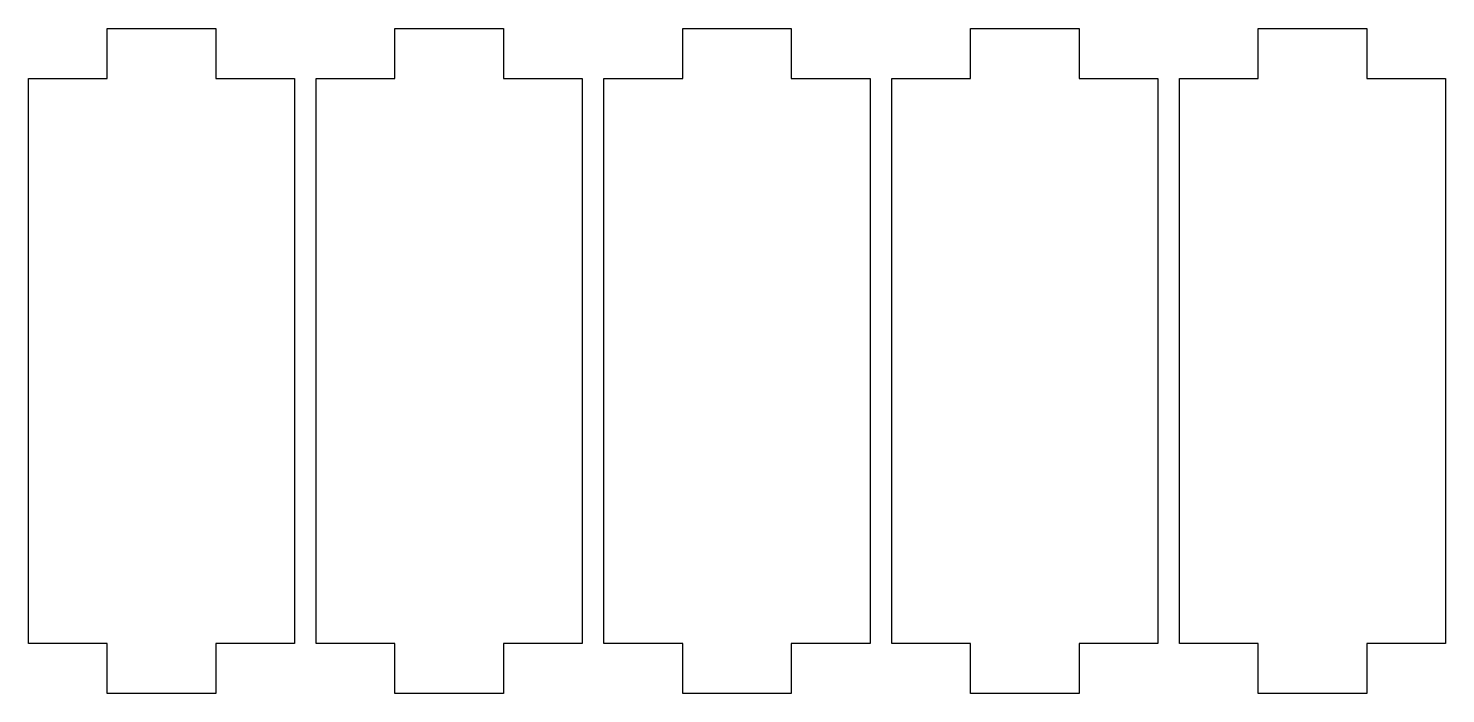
# Model space of a CAD drawing. Header units: millimetres. Extents: x -28 to 873, y 271 to 512.
# Drawn here: x 613.7 to 698.5, y 275.6 to 315.4 of the extents above; entities that cross this region are included whole.
import ezdxf

# ---------------------------------------------------------------- set-up
doc = ezdxf.new("R2010")
doc.units = ezdxf.units.MM
doc.header["$MEASUREMENT"] = 0
doc.layers.get('0').update_dxf_attribs({"linetype": 'CONTINUOUS', "true_color": 0xffffff})

msp = doc.modelspace()

# ---------------------------------------------------------------- linework, layer by layer
at = {"color": 7, "linetype": 'Continuous', "true_color": 0xffffff}
for points in [[(618.42, 312.354), (618.42, 312.362), (618.42, 312.384), (618.42, 312.419), (618.42, 312.466), (618.42, 312.525), (618.42, 312.595), (618.42, 312.761), (618.42, 312.957), (618.42, 313.177), (618.42, 313.412), (618.42, 314.054), (618.42, 314.296), (618.42, 314.532), (618.42, 314.751), (618.42, 314.948), (618.42, 315.114), (618.42, 315.184), (618.42, 315.242), (618.42, 315.289), (618.42, 315.325), (618.42, 315.346), (618.42, 315.354), (618.438, 315.354), (618.493, 315.354), (618.581, 315.354), (618.699, 315.354), (618.845, 315.354), (619.019, 315.354), (619.216, 315.354), (619.435, 315.354), (619.673, 315.354), (619.928, 315.354), (620.196, 315.354), (620.477, 315.354), (621.064, 315.354), (621.67, 315.354), (622.276, 315.354), (622.862, 315.354), (623.144, 315.354), (623.412, 315.354), (623.667, 315.354), (623.904, 315.354), (624.123, 315.354), (624.32, 315.354), (624.494, 315.354), (624.64, 315.354), (624.759, 315.354), (624.847, 315.354), (624.902, 315.354), (624.92, 315.354), (624.92, 315.346), (624.92, 315.325), (624.92, 315.289), (624.92, 315.242), (624.92, 315.184), (624.92, 315.114), (624.92, 314.948), (624.92, 314.751), (624.92, 314.532), (624.92, 314.296), (624.92, 314.054), (624.92, 313.412), (624.92, 313.177), (624.92, 312.957), (624.92, 312.761), (624.92, 312.595), (624.92, 312.525), (624.92, 312.466), (624.92, 312.419), (624.92, 312.384), (624.92, 312.362), (624.92, 312.354), (624.933, 312.354), (624.973, 312.354), (625.037, 312.354), (625.123, 312.354), (625.228, 312.354), (625.355, 312.354), (625.498, 312.354), (625.656, 312.354), (625.828, 312.354), (626.013, 312.354), (626.207, 312.354), (626.411, 312.354), (626.837, 312.354), (627.276, 312.354), (627.715, 312.354), (628.14, 312.354), (628.345, 312.354), (628.539, 312.354), (628.724, 312.354), (628.896, 312.354), (629.054, 312.354), (629.197, 312.354), (629.323, 312.354), (629.429, 312.354), (629.515, 312.354), (629.579, 312.354), (629.619, 312.354), (629.632, 312.354), (629.632, 312.33), (629.632, 312.257), (629.632, 312.138), (629.632, 311.974), (629.632, 311.768), (629.632, 311.519), (629.632, 311.23), (629.632, 310.902), (629.632, 310.538), (629.632, 310.136), (629.632, 309.702), (629.632, 309.234), (629.632, 308.737), (629.632, 308.211), (629.632, 307.655), (629.632, 307.073), (629.632, 305.838), (629.632, 304.515), (629.632, 303.118), (629.632, 301.66), (629.632, 300.152), (629.632, 298.607), (629.632, 295.454), (629.632, 292.302), (629.632, 290.756), (629.632, 289.248), (629.632, 287.791), (629.632, 286.393), (629.632, 285.071), (629.632, 283.836), (629.632, 283.254), (629.632, 282.698), (629.632, 282.172), (629.632, 281.674), (629.632, 281.206), (629.632, 280.772), (629.632, 280.371), (629.632, 280.007), (629.632, 279.679), (629.632, 279.39), (629.632, 279.141), (629.632, 278.935), (629.632, 278.77), (629.632, 278.652), (629.632, 278.579), (629.632, 278.554), (629.619, 278.554), (629.579, 278.554), (629.515, 278.554), (629.429, 278.554), (629.323, 278.554), (629.197, 278.554), (629.054, 278.554), (628.896, 278.554), (628.724, 278.554), (628.539, 278.554), (628.345, 278.554), (628.14, 278.554), (627.715, 278.554), (627.276, 278.554), (626.837, 278.554), (626.411, 278.554), (626.207, 278.554), (626.013, 278.554), (625.828, 278.554), (625.656, 278.554), (625.498, 278.554), (625.355, 278.554), (625.228, 278.554), (625.123, 278.554), (625.037, 278.554), (624.973, 278.554), (624.933, 278.554), (624.92, 278.554), (624.92, 278.546), (624.92, 278.525), (624.92, 278.489), (624.92, 278.442), (624.92, 278.384), (624.92, 278.314), (624.92, 278.148), (624.92, 277.951), (624.92, 277.732), (624.92, 277.496), (624.92, 277.254), (624.92, 276.612), (624.92, 276.377), (624.92, 276.157), (624.92, 275.961), (624.92, 275.795), (624.92, 275.725), (624.92, 275.666), (624.92, 275.619), (624.92, 275.584), (624.92, 275.562), (624.92, 275.554), (624.902, 275.554), (624.847, 275.554), (624.759, 275.554), (624.64, 275.554), (624.494, 275.554), (624.32, 275.554), (624.123, 275.554), (623.904, 275.554), (623.667, 275.554), (623.412, 275.554), (623.144, 275.554), (622.862, 275.554), (622.276, 275.554), (621.67, 275.554), (621.064, 275.554), (620.477, 275.554), (620.196, 275.554), (619.928, 275.554), (619.673, 275.554), (619.435, 275.554), (619.216, 275.554), (619.019, 275.554), (618.845, 275.554), (618.699, 275.554), (618.581, 275.554), (618.493, 275.554), (618.438, 275.554), (618.42, 275.554), (618.42, 275.562), (618.42, 275.584), (618.42, 275.619), (618.42, 275.666), (618.42, 275.725), (618.42, 275.795), (618.42, 275.961), (618.42, 276.157), (618.42, 276.377), (618.42, 276.612), (618.42, 277.254), (618.42, 277.496), (618.42, 277.732), (618.42, 277.951), (618.42, 278.148), (618.42, 278.314), (618.42, 278.384), (618.42, 278.442), (618.42, 278.489), (618.42, 278.525), (618.42, 278.546), (618.42, 278.554), (618.407, 278.554), (618.366, 278.554), (618.303, 278.554), (618.217, 278.554), (618.111, 278.554), (617.984, 278.554), (617.841, 278.554), (617.684, 278.554), (617.511, 278.554), (617.326, 278.554), (617.133, 278.554), (616.928, 278.554), (616.502, 278.554), (616.064, 278.554), (615.625, 278.554), (615.199, 278.554), (614.994, 278.554), (614.801, 278.554), (614.616, 278.554), (614.443, 278.554), (614.286, 278.554), (614.143, 278.554), (614.016, 278.554), (613.91, 278.554), (613.824, 278.554), (613.761, 278.554), (613.72, 278.554), (613.707, 278.554), (613.707, 278.579), (613.707, 278.652), (613.707, 278.77), (613.707, 278.935), (613.707, 279.141), (613.707, 279.39), (613.707, 279.679), (613.707, 280.007), (613.707, 280.371), (613.707, 280.772), (613.707, 281.206), (613.707, 281.674), (613.707, 282.172), (613.707, 282.698), (613.707, 283.254), (613.707, 283.836), (613.707, 285.071), (613.707, 286.393), (613.707, 287.791), (613.707, 289.248), (613.707, 290.756), (613.707, 292.302), (613.707, 295.454), (613.707, 298.607), (613.707, 300.152), (613.707, 301.66), (613.707, 303.118), (613.707, 304.515), (613.707, 305.838), (613.707, 307.073), (613.707, 307.655), (613.707, 308.211), (613.707, 308.737), (613.707, 309.234), (613.707, 309.702), (613.707, 310.136), (613.707, 310.538), (613.707, 310.902), (613.707, 311.23), (613.707, 311.519), (613.707, 311.768), (613.707, 311.974), (613.707, 312.138), (613.707, 312.257), (613.707, 312.33), (613.707, 312.354), (613.72, 312.354), (613.761, 312.354), (613.824, 312.354), (613.91, 312.354), (614.016, 312.354), (614.143, 312.354), (614.286, 312.354), (614.443, 312.354), (614.616, 312.354), (614.801, 312.354), (614.994, 312.354), (615.199, 312.354), (615.625, 312.354), (616.064, 312.354), (616.502, 312.354), (616.928, 312.354), (617.133, 312.354), (617.326, 312.354), (617.511, 312.354), (617.684, 312.354), (617.841, 312.354), (617.984, 312.354), (618.111, 312.354), (618.217, 312.354), (618.303, 312.354), (618.366, 312.354), (618.407, 312.354), (618.42, 312.354), (618.42, 312.354), (618.42, 312.354)], [(635.645, 312.354), (635.645, 312.362), (635.645, 312.384), (635.645, 312.419), (635.645, 312.466), (635.645, 312.525), (635.645, 312.595), (635.645, 312.761), (635.645, 312.957), (635.645, 313.177), (635.645, 313.412), (635.645, 314.054), (635.645, 314.296), (635.645, 314.532), (635.645, 314.751), (635.645, 314.948), (635.645, 315.114), (635.645, 315.184), (635.645, 315.242), (635.645, 315.289), (635.645, 315.325), (635.645, 315.346), (635.645, 315.354), (635.663, 315.354), (635.718, 315.354), (635.806, 315.354), (635.924, 315.354), (636.07, 315.354), (636.244, 315.354), (636.441, 315.354), (636.66, 315.354), (636.898, 315.354), (637.153, 315.354), (637.421, 315.354), (637.702, 315.354), (638.289, 315.354), (638.895, 315.354), (639.501, 315.354), (640.087, 315.354), (640.369, 315.354), (640.637, 315.354), (640.892, 315.354), (641.129, 315.354), (641.348, 315.354), (641.545, 315.354), (641.719, 315.354), (641.865, 315.354), (641.984, 315.354), (642.072, 315.354), (642.127, 315.354), (642.145, 315.354), (642.145, 315.346), (642.145, 315.325), (642.145, 315.289), (642.145, 315.242), (642.145, 315.184), (642.145, 315.114), (642.145, 314.948), (642.145, 314.751), (642.145, 314.532), (642.145, 314.296), (642.145, 314.054), (642.145, 313.412), (642.145, 313.177), (642.145, 312.957), (642.145, 312.761), (642.145, 312.595), (642.145, 312.525), (642.145, 312.466), (642.145, 312.419), (642.145, 312.384), (642.145, 312.362), (642.145, 312.354), (642.158, 312.354), (642.198, 312.354), (642.262, 312.354), (642.348, 312.354), (642.453, 312.354), (642.58, 312.354), (642.723, 312.354), (642.881, 312.354), (643.053, 312.354), (643.238, 312.354), (643.432, 312.354), (643.636, 312.354), (644.062, 312.354), (644.501, 312.354), (644.94, 312.354), (645.365, 312.354), (645.57, 312.354), (645.764, 312.354), (645.949, 312.354), (646.121, 312.354), (646.279, 312.354), (646.422, 312.354), (646.548, 312.354), (646.654, 312.354), (646.74, 312.354), (646.804, 312.354), (646.844, 312.354), (646.857, 312.354), (646.857, 312.33), (646.857, 312.257), (646.857, 312.138), (646.857, 311.974), (646.857, 311.768), (646.857, 311.519), (646.857, 311.23), (646.857, 310.902), (646.857, 310.538), (646.857, 310.136), (646.857, 309.702), (646.857, 309.234), (646.857, 308.737), (646.857, 308.211), (646.857, 307.655), (646.857, 307.073), (646.857, 305.838), (646.857, 304.515), (646.857, 303.118), (646.857, 301.66), (646.857, 300.152), (646.857, 298.607), (646.857, 295.454), (646.857, 292.302), (646.857, 290.756), (646.857, 289.248), (646.857, 287.791), (646.857, 286.393), (646.857, 285.071), (646.857, 283.836), (646.857, 283.254), (646.857, 282.698), (646.857, 282.172), (646.857, 281.674), (646.857, 281.206), (646.857, 280.772), (646.857, 280.371), (646.857, 280.007), (646.857, 279.679), (646.857, 279.39), (646.857, 279.141), (646.857, 278.935), (646.857, 278.77), (646.857, 278.652), (646.857, 278.579), (646.857, 278.554), (646.844, 278.554), (646.804, 278.554), (646.74, 278.554), (646.654, 278.554), (646.548, 278.554), (646.422, 278.554), (646.279, 278.554), (646.121, 278.554), (645.949, 278.554), (645.764, 278.554), (645.57, 278.554), (645.365, 278.554), (644.94, 278.554), (644.501, 278.554), (644.062, 278.554), (643.636, 278.554), (643.432, 278.554), (643.238, 278.554), (643.053, 278.554), (642.881, 278.554), (642.723, 278.554), (642.58, 278.554), (642.453, 278.554), (642.348, 278.554), (642.262, 278.554), (642.198, 278.554), (642.158, 278.554), (642.145, 278.554), (642.145, 278.546), (642.145, 278.525), (642.145, 278.489), (642.145, 278.442), (642.145, 278.384), (642.145, 278.314), (642.145, 278.148), (642.145, 277.951), (642.145, 277.732), (642.145, 277.496), (642.145, 277.254), (642.145, 276.612), (642.145, 276.377), (642.145, 276.157), (642.145, 275.961), (642.145, 275.795), (642.145, 275.725), (642.145, 275.666), (642.145, 275.619), (642.145, 275.584), (642.145, 275.562), (642.145, 275.554), (642.127, 275.554), (642.072, 275.554), (641.984, 275.554), (641.865, 275.554), (641.719, 275.554), (641.545, 275.554), (641.348, 275.554), (641.129, 275.554), (640.892, 275.554), (640.637, 275.554), (640.369, 275.554), (640.087, 275.554), (639.501, 275.554), (638.895, 275.554), (638.289, 275.554), (637.702, 275.554), (637.421, 275.554), (637.153, 275.554), (636.898, 275.554), (636.66, 275.554), (636.441, 275.554), (636.244, 275.554), (636.07, 275.554), (635.924, 275.554), (635.806, 275.554), (635.718, 275.554), (635.663, 275.554), (635.645, 275.554), (635.645, 275.562), (635.645, 275.584), (635.645, 275.619), (635.645, 275.666), (635.645, 275.725), (635.645, 275.795), (635.645, 275.961), (635.645, 276.157), (635.645, 276.377), (635.645, 276.612), (635.645, 277.254), (635.645, 277.496), (635.645, 277.732), (635.645, 277.951), (635.645, 278.148), (635.645, 278.314), (635.645, 278.384), (635.645, 278.442), (635.645, 278.489), (635.645, 278.525), (635.645, 278.546), (635.645, 278.554), (635.632, 278.554), (635.591, 278.554), (635.528, 278.554), (635.442, 278.554), (635.336, 278.554), (635.209, 278.554), (635.066, 278.554), (634.909, 278.554), (634.736, 278.554), (634.551, 278.554), (634.358, 278.554), (634.153, 278.554), (633.727, 278.554), (633.289, 278.554), (632.85, 278.554), (632.424, 278.554), (632.219, 278.554), (632.026, 278.554), (631.841, 278.554), (631.668, 278.554), (631.511, 278.554), (631.368, 278.554), (631.241, 278.554), (631.135, 278.554), (631.049, 278.554), (630.986, 278.554), (630.945, 278.554), (630.932, 278.554), (630.932, 278.579), (630.932, 278.652), (630.932, 278.77), (630.932, 278.935), (630.932, 279.141), (630.932, 279.39), (630.932, 279.679), (630.932, 280.007), (630.932, 280.371), (630.932, 280.772), (630.932, 281.206), (630.932, 281.674), (630.932, 282.172), (630.932, 282.698), (630.932, 283.254), (630.932, 283.836), (630.932, 285.071), (630.932, 286.393), (630.932, 287.791), (630.932, 289.248), (630.932, 290.756), (630.932, 292.302), (630.932, 295.454), (630.932, 298.607), (630.932, 300.152), (630.932, 301.66), (630.932, 303.118), (630.932, 304.515), (630.932, 305.838), (630.932, 307.073), (630.932, 307.655), (630.932, 308.211), (630.932, 308.737), (630.932, 309.234), (630.932, 309.702), (630.932, 310.136), (630.932, 310.538), (630.932, 310.902), (630.932, 311.23), (630.932, 311.519), (630.932, 311.768), (630.932, 311.974), (630.932, 312.138), (630.932, 312.257), (630.932, 312.33), (630.932, 312.354), (630.945, 312.354), (630.986, 312.354), (631.049, 312.354), (631.135, 312.354), (631.241, 312.354), (631.368, 312.354), (631.511, 312.354), (631.668, 312.354), (631.841, 312.354), (632.026, 312.354), (632.219, 312.354), (632.424, 312.354), (632.85, 312.354), (633.289, 312.354), (633.727, 312.354), (634.153, 312.354), (634.358, 312.354), (634.551, 312.354), (634.736, 312.354), (634.909, 312.354), (635.066, 312.354), (635.209, 312.354), (635.336, 312.354), (635.442, 312.354), (635.528, 312.354), (635.591, 312.354), (635.632, 312.354), (635.645, 312.354), (635.645, 312.354), (635.645, 312.354)], [(652.87, 312.354), (652.87, 312.362), (652.87, 312.384), (652.87, 312.419), (652.87, 312.466), (652.87, 312.525), (652.87, 312.595), (652.87, 312.761), (652.87, 312.957), (652.87, 313.177), (652.87, 313.412), (652.87, 314.054), (652.87, 314.296), (652.87, 314.532), (652.87, 314.751), (652.87, 314.948), (652.87, 315.114), (652.87, 315.184), (652.87, 315.242), (652.87, 315.289), (652.87, 315.325), (652.87, 315.346), (652.87, 315.354), (652.888, 315.354), (652.943, 315.354), (653.031, 315.354), (653.149, 315.354), (653.295, 315.354), (653.469, 315.354), (653.666, 315.354), (653.885, 315.354), (654.123, 315.354), (654.378, 315.354), (654.646, 315.354), (654.927, 315.354), (655.514, 315.354), (656.12, 315.354), (656.726, 315.354), (657.312, 315.354), (657.594, 315.354), (657.862, 315.354), (658.117, 315.354), (658.354, 315.354), (658.573, 315.354), (658.77, 315.354), (658.944, 315.354), (659.09, 315.354), (659.209, 315.354), (659.297, 315.354), (659.352, 315.354), (659.37, 315.354), (659.37, 315.346), (659.37, 315.325), (659.37, 315.289), (659.37, 315.242), (659.37, 315.184), (659.37, 315.114), (659.37, 314.948), (659.37, 314.751), (659.37, 314.532), (659.37, 314.296), (659.37, 314.054), (659.37, 313.412), (659.37, 313.177), (659.37, 312.957), (659.37, 312.761), (659.37, 312.595), (659.37, 312.525), (659.37, 312.466), (659.37, 312.419), (659.37, 312.384), (659.37, 312.362), (659.37, 312.354), (659.383, 312.354), (659.423, 312.354), (659.487, 312.354), (659.573, 312.354), (659.678, 312.354), (659.805, 312.354), (659.948, 312.354), (660.106, 312.354), (660.278, 312.354), (660.463, 312.354), (660.657, 312.354), (660.861, 312.354), (661.287, 312.354), (661.726, 312.354), (662.165, 312.354), (662.59, 312.354), (662.795, 312.354), (662.989, 312.354), (663.174, 312.354), (663.346, 312.354), (663.504, 312.354), (663.647, 312.354), (663.773, 312.354), (663.879, 312.354), (663.965, 312.354), (664.029, 312.354), (664.069, 312.354), (664.082, 312.354), (664.082, 312.33), (664.082, 312.257), (664.082, 312.138), (664.082, 311.974), (664.082, 311.768), (664.082, 311.519), (664.082, 311.23), (664.082, 310.902), (664.082, 310.538), (664.082, 310.136), (664.082, 309.702), (664.082, 309.234), (664.082, 308.737), (664.082, 308.211), (664.082, 307.655), (664.082, 307.073), (664.082, 305.838), (664.082, 304.515), (664.082, 303.118), (664.082, 301.66), (664.082, 300.152), (664.082, 298.607), (664.082, 295.454), (664.082, 292.302), (664.082, 290.756), (664.082, 289.248), (664.082, 287.791), (664.082, 286.393), (664.082, 285.071), (664.082, 283.836), (664.082, 283.254), (664.082, 282.698), (664.082, 282.172), (664.082, 281.674), (664.082, 281.206), (664.082, 280.772), (664.082, 280.371), (664.082, 280.007), (664.082, 279.679), (664.082, 279.39), (664.082, 279.141), (664.082, 278.935), (664.082, 278.77), (664.082, 278.652), (664.082, 278.579), (664.082, 278.554), (664.069, 278.554), (664.029, 278.554), (663.965, 278.554), (663.879, 278.554), (663.773, 278.554), (663.647, 278.554), (663.504, 278.554), (663.346, 278.554), (663.174, 278.554), (662.989, 278.554), (662.795, 278.554), (662.59, 278.554), (662.165, 278.554), (661.726, 278.554), (661.287, 278.554), (660.861, 278.554), (660.657, 278.554), (660.463, 278.554), (660.278, 278.554), (660.106, 278.554), (659.948, 278.554), (659.805, 278.554), (659.678, 278.554), (659.573, 278.554), (659.487, 278.554), (659.423, 278.554), (659.383, 278.554), (659.37, 278.554), (659.37, 278.546), (659.37, 278.525), (659.37, 278.489), (659.37, 278.442), (659.37, 278.384), (659.37, 278.314), (659.37, 278.148), (659.37, 277.951), (659.37, 277.732), (659.37, 277.496), (659.37, 277.254), (659.37, 276.612), (659.37, 276.377), (659.37, 276.157), (659.37, 275.961), (659.37, 275.795), (659.37, 275.725), (659.37, 275.666), (659.37, 275.619), (659.37, 275.584), (659.37, 275.562), (659.37, 275.554), (659.352, 275.554), (659.297, 275.554), (659.209, 275.554), (659.09, 275.554), (658.944, 275.554), (658.77, 275.554), (658.573, 275.554), (658.354, 275.554), (658.117, 275.554), (657.862, 275.554), (657.594, 275.554), (657.312, 275.554), (656.726, 275.554), (656.12, 275.554), (655.514, 275.554), (654.927, 275.554), (654.646, 275.554), (654.378, 275.554), (654.123, 275.554), (653.885, 275.554), (653.666, 275.554), (653.469, 275.554), (653.295, 275.554), (653.149, 275.554), (653.031, 275.554), (652.943, 275.554), (652.888, 275.554), (652.87, 275.554), (652.87, 275.562), (652.87, 275.584), (652.87, 275.619), (652.87, 275.666), (652.87, 275.725), (652.87, 275.795), (652.87, 275.961), (652.87, 276.157), (652.87, 276.377), (652.87, 276.612), (652.87, 277.254), (652.87, 277.496), (652.87, 277.732), (652.87, 277.951), (652.87, 278.148), (652.87, 278.314), (652.87, 278.384), (652.87, 278.442), (652.87, 278.489), (652.87, 278.525), (652.87, 278.546), (652.87, 278.554), (652.857, 278.554), (652.816, 278.554), (652.753, 278.554), (652.667, 278.554), (652.561, 278.554), (652.434, 278.554), (652.291, 278.554), (652.134, 278.554), (651.961, 278.554), (651.776, 278.554), (651.583, 278.554), (651.378, 278.554), (650.952, 278.554), (650.514, 278.554), (650.075, 278.554), (649.649, 278.554), (649.444, 278.554), (649.251, 278.554), (649.066, 278.554), (648.893, 278.554), (648.736, 278.554), (648.593, 278.554), (648.466, 278.554), (648.36, 278.554), (648.274, 278.554), (648.211, 278.554), (648.17, 278.554), (648.157, 278.554), (648.157, 278.579), (648.157, 278.652), (648.157, 278.77), (648.157, 278.935), (648.157, 279.141), (648.157, 279.39), (648.157, 279.679), (648.157, 280.007), (648.157, 280.371), (648.157, 280.772), (648.157, 281.206), (648.157, 281.674), (648.157, 282.172), (648.157, 282.698), (648.157, 283.254), (648.157, 283.836), (648.157, 285.071), (648.157, 286.393), (648.157, 287.791), (648.157, 289.248), (648.157, 290.756), (648.157, 292.302), (648.157, 295.454), (648.157, 298.607), (648.157, 300.152), (648.157, 301.66), (648.157, 303.118), (648.157, 304.515), (648.157, 305.838), (648.157, 307.073), (648.157, 307.655), (648.157, 308.211), (648.157, 308.737), (648.157, 309.234), (648.157, 309.702), (648.157, 310.136), (648.157, 310.538), (648.157, 310.902), (648.157, 311.23), (648.157, 311.519), (648.157, 311.768), (648.157, 311.974), (648.157, 312.138), (648.157, 312.257), (648.157, 312.33), (648.157, 312.354), (648.17, 312.354), (648.211, 312.354), (648.274, 312.354), (648.36, 312.354), (648.466, 312.354), (648.593, 312.354), (648.736, 312.354), (648.893, 312.354), (649.066, 312.354), (649.251, 312.354), (649.444, 312.354), (649.649, 312.354), (650.075, 312.354), (650.514, 312.354), (650.952, 312.354), (651.378, 312.354), (651.583, 312.354), (651.776, 312.354), (651.961, 312.354), (652.134, 312.354), (652.291, 312.354), (652.434, 312.354), (652.561, 312.354), (652.667, 312.354), (652.753, 312.354), (652.816, 312.354), (652.857, 312.354), (652.87, 312.354), (652.87, 312.354), (652.87, 312.354)], [(670.095, 312.354), (670.095, 312.362), (670.095, 312.384), (670.095, 312.419), (670.095, 312.466), (670.095, 312.525), (670.095, 312.595), (670.095, 312.761), (670.095, 312.957), (670.095, 313.177), (670.095, 313.412), (670.095, 314.054), (670.095, 314.296), (670.095, 314.532), (670.095, 314.751), (670.095, 314.948), (670.095, 315.114), (670.095, 315.184), (670.095, 315.242), (670.095, 315.289), (670.095, 315.325), (670.095, 315.346), (670.095, 315.354), (670.113, 315.354), (670.168, 315.354), (670.256, 315.354), (670.374, 315.354), (670.52, 315.354), (670.694, 315.354), (670.891, 315.354), (671.11, 315.354), (671.348, 315.354), (671.603, 315.354), (671.871, 315.354), (672.152, 315.354), (672.739, 315.354), (673.345, 315.354), (673.951, 315.354), (674.537, 315.354), (674.819, 315.354), (675.087, 315.354), (675.342, 315.354), (675.579, 315.354), (675.798, 315.354), (675.995, 315.354), (676.169, 315.354), (676.315, 315.354), (676.434, 315.354), (676.522, 315.354), (676.577, 315.354), (676.595, 315.354), (676.595, 315.346), (676.595, 315.325), (676.595, 315.289), (676.595, 315.242), (676.595, 315.184), (676.595, 315.114), (676.595, 314.948), (676.595, 314.751), (676.595, 314.532), (676.595, 314.296), (676.595, 314.054), (676.595, 313.412), (676.595, 313.177), (676.595, 312.957), (676.595, 312.761), (676.595, 312.595), (676.595, 312.525), (676.595, 312.466), (676.595, 312.419), (676.595, 312.384), (676.595, 312.362), (676.595, 312.354), (676.608, 312.354), (676.648, 312.354), (676.712, 312.354), (676.798, 312.354), (676.903, 312.354), (677.03, 312.354), (677.173, 312.354), (677.331, 312.354), (677.503, 312.354), (677.688, 312.354), (677.882, 312.354), (678.086, 312.354), (678.512, 312.354), (678.951, 312.354), (679.39, 312.354), (679.815, 312.354), (680.02, 312.354), (680.214, 312.354), (680.399, 312.354), (680.571, 312.354), (680.729, 312.354), (680.872, 312.354), (680.998, 312.354), (681.104, 312.354), (681.19, 312.354), (681.254, 312.354), (681.294, 312.354), (681.307, 312.354), (681.307, 312.33), (681.307, 312.257), (681.307, 312.138), (681.307, 311.974), (681.307, 311.768), (681.307, 311.519), (681.307, 311.23), (681.307, 310.902), (681.307, 310.538), (681.307, 310.136), (681.307, 309.702), (681.307, 309.234), (681.307, 308.737), (681.307, 308.211), (681.307, 307.655), (681.307, 307.073), (681.307, 305.838), (681.307, 304.515), (681.307, 303.118), (681.307, 301.66), (681.307, 300.152), (681.307, 298.607), (681.307, 295.454), (681.307, 292.302), (681.307, 290.756), (681.307, 289.248), (681.307, 287.791), (681.307, 286.393), (681.307, 285.071), (681.307, 283.836), (681.307, 283.254), (681.307, 282.698), (681.307, 282.172), (681.307, 281.674), (681.307, 281.206), (681.307, 280.772), (681.307, 280.371), (681.307, 280.007), (681.307, 279.679), (681.307, 279.39), (681.307, 279.141), (681.307, 278.935), (681.307, 278.77), (681.307, 278.652), (681.307, 278.579), (681.307, 278.554), (681.294, 278.554), (681.254, 278.554), (681.19, 278.554), (681.104, 278.554), (680.998, 278.554), (680.872, 278.554), (680.729, 278.554), (680.571, 278.554), (680.399, 278.554), (680.214, 278.554), (680.02, 278.554), (679.815, 278.554), (679.39, 278.554), (678.951, 278.554), (678.512, 278.554), (678.086, 278.554), (677.882, 278.554), (677.688, 278.554), (677.503, 278.554), (677.331, 278.554), (677.173, 278.554), (677.03, 278.554), (676.903, 278.554), (676.798, 278.554), (676.712, 278.554), (676.648, 278.554), (676.608, 278.554), (676.595, 278.554), (676.595, 278.546), (676.595, 278.525), (676.595, 278.489), (676.595, 278.442), (676.595, 278.384), (676.595, 278.314), (676.595, 278.148), (676.595, 277.951), (676.595, 277.732), (676.595, 277.496), (676.595, 277.254), (676.595, 276.612), (676.595, 276.377), (676.595, 276.157), (676.595, 275.961), (676.595, 275.795), (676.595, 275.725), (676.595, 275.666), (676.595, 275.619), (676.595, 275.584), (676.595, 275.562), (676.595, 275.554), (676.577, 275.554), (676.522, 275.554), (676.434, 275.554), (676.315, 275.554), (676.169, 275.554), (675.995, 275.554), (675.798, 275.554), (675.579, 275.554), (675.342, 275.554), (675.087, 275.554), (674.819, 275.554), (674.537, 275.554), (673.951, 275.554), (673.345, 275.554), (672.739, 275.554), (672.152, 275.554), (671.871, 275.554), (671.603, 275.554), (671.348, 275.554), (671.11, 275.554), (670.891, 275.554), (670.694, 275.554), (670.52, 275.554), (670.374, 275.554), (670.256, 275.554), (670.168, 275.554), (670.113, 275.554), (670.095, 275.554), (670.095, 275.562), (670.095, 275.584), (670.095, 275.619), (670.095, 275.666), (670.095, 275.725), (670.095, 275.795), (670.095, 275.961), (670.095, 276.157), (670.095, 276.377), (670.095, 276.612), (670.095, 277.254), (670.095, 277.496), (670.095, 277.732), (670.095, 277.951), (670.095, 278.148), (670.095, 278.314), (670.095, 278.384), (670.095, 278.442), (670.095, 278.489), (670.095, 278.525), (670.095, 278.546), (670.095, 278.554), (670.082, 278.554), (670.041, 278.554), (669.978, 278.554), (669.892, 278.554), (669.786, 278.554), (669.659, 278.554), (669.516, 278.554), (669.359, 278.554), (669.186, 278.554), (669.001, 278.554), (668.808, 278.554), (668.603, 278.554), (668.177, 278.554), (667.739, 278.554), (667.3, 278.554), (666.874, 278.554), (666.669, 278.554), (666.476, 278.554), (666.291, 278.554), (666.118, 278.554), (665.961, 278.554), (665.818, 278.554), (665.691, 278.554), (665.585, 278.554), (665.499, 278.554), (665.436, 278.554), (665.395, 278.554), (665.382, 278.554), (665.382, 278.579), (665.382, 278.652), (665.382, 278.77), (665.382, 278.935), (665.382, 279.141), (665.382, 279.39), (665.382, 279.679), (665.382, 280.007), (665.382, 280.371), (665.382, 280.772), (665.382, 281.206), (665.382, 281.674), (665.382, 282.172), (665.382, 282.698), (665.382, 283.254), (665.382, 283.836), (665.382, 285.071), (665.382, 286.393), (665.382, 287.791), (665.382, 289.248), (665.382, 290.756), (665.382, 292.302), (665.382, 295.454), (665.382, 298.607), (665.382, 300.152), (665.382, 301.66), (665.382, 303.118), (665.382, 304.515), (665.382, 305.838), (665.382, 307.073), (665.382, 307.655), (665.382, 308.211), (665.382, 308.737), (665.382, 309.234), (665.382, 309.702), (665.382, 310.136), (665.382, 310.538), (665.382, 310.902), (665.382, 311.23), (665.382, 311.519), (665.382, 311.768), (665.382, 311.974), (665.382, 312.138), (665.382, 312.257), (665.382, 312.33), (665.382, 312.354), (665.395, 312.354), (665.436, 312.354), (665.499, 312.354), (665.585, 312.354), (665.691, 312.354), (665.818, 312.354), (665.961, 312.354), (666.118, 312.354), (666.291, 312.354), (666.476, 312.354), (666.669, 312.354), (666.874, 312.354), (667.3, 312.354), (667.739, 312.354), (668.177, 312.354), (668.603, 312.354), (668.808, 312.354), (669.001, 312.354), (669.186, 312.354), (669.359, 312.354), (669.516, 312.354), (669.659, 312.354), (669.786, 312.354), (669.892, 312.354), (669.978, 312.354), (670.041, 312.354), (670.082, 312.354), (670.095, 312.354), (670.095, 312.354), (670.095, 312.354)], [(687.32, 312.354), (687.32, 312.362), (687.32, 312.384), (687.32, 312.419), (687.32, 312.466), (687.32, 312.525), (687.32, 312.595), (687.32, 312.761), (687.32, 312.957), (687.32, 313.177), (687.32, 313.412), (687.32, 314.054), (687.32, 314.296), (687.32, 314.532), (687.32, 314.751), (687.32, 314.948), (687.32, 315.114), (687.32, 315.184), (687.32, 315.242), (687.32, 315.289), (687.32, 315.325), (687.32, 315.346), (687.32, 315.354), (687.338, 315.354), (687.393, 315.354), (687.481, 315.354), (687.599, 315.354), (687.745, 315.354), (687.919, 315.354), (688.116, 315.354), (688.335, 315.354), (688.573, 315.354), (688.828, 315.354), (689.096, 315.354), (689.377, 315.354), (689.964, 315.354), (690.57, 315.354), (691.176, 315.354), (691.762, 315.354), (692.044, 315.354), (692.312, 315.354), (692.567, 315.354), (692.804, 315.354), (693.023, 315.354), (693.22, 315.354), (693.394, 315.354), (693.54, 315.354), (693.659, 315.354), (693.747, 315.354), (693.802, 315.354), (693.82, 315.354), (693.82, 315.346), (693.82, 315.325), (693.82, 315.289), (693.82, 315.242), (693.82, 315.184), (693.82, 315.114), (693.82, 314.948), (693.82, 314.751), (693.82, 314.532), (693.82, 314.296), (693.82, 314.054), (693.82, 313.412), (693.82, 313.177), (693.82, 312.957), (693.82, 312.761), (693.82, 312.595), (693.82, 312.525), (693.82, 312.466), (693.82, 312.419), (693.82, 312.384), (693.82, 312.362), (693.82, 312.354), (693.833, 312.354), (693.873, 312.354), (693.937, 312.354), (694.023, 312.354), (694.128, 312.354), (694.255, 312.354), (694.398, 312.354), (694.556, 312.354), (694.728, 312.354), (694.913, 312.354), (695.107, 312.354), (695.311, 312.354), (695.737, 312.354), (696.176, 312.354), (696.615, 312.354), (697.04, 312.354), (697.245, 312.354), (697.439, 312.354), (697.624, 312.354), (697.796, 312.354), (697.954, 312.354), (698.097, 312.354), (698.223, 312.354), (698.329, 312.354), (698.415, 312.354), (698.479, 312.354), (698.519, 312.354), (698.532, 312.354), (698.532, 312.33), (698.532, 312.257), (698.532, 312.138), (698.532, 311.974), (698.532, 311.768), (698.532, 311.519), (698.532, 311.23), (698.532, 310.902), (698.532, 310.538), (698.532, 310.136), (698.532, 309.702), (698.532, 309.234), (698.532, 308.737), (698.532, 308.211), (698.532, 307.655), (698.532, 307.073), (698.532, 305.838), (698.532, 304.515), (698.532, 303.118), (698.532, 301.66), (698.532, 300.152), (698.532, 298.607), (698.532, 295.454), (698.532, 292.302), (698.532, 290.756), (698.532, 289.248), (698.532, 287.791), (698.532, 286.393), (698.532, 285.071), (698.532, 283.836), (698.532, 283.254), (698.532, 282.698), (698.532, 282.172), (698.532, 281.674), (698.532, 281.206), (698.532, 280.772), (698.532, 280.371), (698.532, 280.007), (698.532, 279.679), (698.532, 279.39), (698.532, 279.141), (698.532, 278.935), (698.532, 278.77), (698.532, 278.652), (698.532, 278.579), (698.532, 278.554), (698.519, 278.554), (698.479, 278.554), (698.415, 278.554), (698.329, 278.554), (698.223, 278.554), (698.097, 278.554), (697.954, 278.554), (697.796, 278.554), (697.624, 278.554), (697.439, 278.554), (697.245, 278.554), (697.04, 278.554), (696.615, 278.554), (696.176, 278.554), (695.737, 278.554), (695.311, 278.554), (695.107, 278.554), (694.913, 278.554), (694.728, 278.554), (694.556, 278.554), (694.398, 278.554), (694.255, 278.554), (694.128, 278.554), (694.023, 278.554), (693.937, 278.554), (693.873, 278.554), (693.833, 278.554), (693.82, 278.554), (693.82, 278.546), (693.82, 278.525), (693.82, 278.489), (693.82, 278.442), (693.82, 278.384), (693.82, 278.314), (693.82, 278.148), (693.82, 277.951), (693.82, 277.732), (693.82, 277.496), (693.82, 277.254), (693.82, 276.612), (693.82, 276.377), (693.82, 276.157), (693.82, 275.961), (693.82, 275.795), (693.82, 275.725), (693.82, 275.666), (693.82, 275.619), (693.82, 275.584), (693.82, 275.562), (693.82, 275.554), (693.802, 275.554), (693.747, 275.554), (693.659, 275.554), (693.54, 275.554), (693.394, 275.554), (693.22, 275.554), (693.023, 275.554), (692.804, 275.554), (692.567, 275.554), (692.312, 275.554), (692.044, 275.554), (691.762, 275.554), (691.176, 275.554), (690.57, 275.554), (689.964, 275.554), (689.377, 275.554), (689.096, 275.554), (688.828, 275.554), (688.573, 275.554), (688.335, 275.554), (688.116, 275.554), (687.919, 275.554), (687.745, 275.554), (687.599, 275.554), (687.481, 275.554), (687.393, 275.554), (687.338, 275.554), (687.32, 275.554), (687.32, 275.562), (687.32, 275.584), (687.32, 275.619), (687.32, 275.666), (687.32, 275.725), (687.32, 275.795), (687.32, 275.961), (687.32, 276.157), (687.32, 276.377), (687.32, 276.612), (687.32, 277.254), (687.32, 277.496), (687.32, 277.732), (687.32, 277.951), (687.32, 278.148), (687.32, 278.314), (687.32, 278.384), (687.32, 278.442), (687.32, 278.489), (687.32, 278.525), (687.32, 278.546), (687.32, 278.554), (687.307, 278.554), (687.266, 278.554), (687.203, 278.554), (687.117, 278.554), (687.011, 278.554), (686.884, 278.554), (686.741, 278.554), (686.584, 278.554), (686.411, 278.554), (686.226, 278.554), (686.033, 278.554), (685.828, 278.554), (685.402, 278.554), (684.964, 278.554), (684.525, 278.554), (684.099, 278.554), (683.894, 278.554), (683.701, 278.554), (683.516, 278.554), (683.343, 278.554), (683.186, 278.554), (683.043, 278.554), (682.916, 278.554), (682.81, 278.554), (682.724, 278.554), (682.661, 278.554), (682.62, 278.554), (682.607, 278.554), (682.607, 278.579), (682.607, 278.652), (682.607, 278.77), (682.607, 278.935), (682.607, 279.141), (682.607, 279.39), (682.607, 279.679), (682.607, 280.007), (682.607, 280.371), (682.607, 280.772), (682.607, 281.206), (682.607, 281.674), (682.607, 282.172), (682.607, 282.698), (682.607, 283.254), (682.607, 283.836), (682.607, 285.071), (682.607, 286.393), (682.607, 287.791), (682.607, 289.248), (682.607, 290.756), (682.607, 292.302), (682.607, 295.454), (682.607, 298.607), (682.607, 300.152), (682.607, 301.66), (682.607, 303.118), (682.607, 304.515), (682.607, 305.838), (682.607, 307.073), (682.607, 307.655), (682.607, 308.211), (682.607, 308.737), (682.607, 309.234), (682.607, 309.702), (682.607, 310.136), (682.607, 310.538), (682.607, 310.902), (682.607, 311.23), (682.607, 311.519), (682.607, 311.768), (682.607, 311.974), (682.607, 312.138), (682.607, 312.257), (682.607, 312.33), (682.607, 312.354), (682.62, 312.354), (682.661, 312.354), (682.724, 312.354), (682.81, 312.354), (682.916, 312.354), (683.043, 312.354), (683.186, 312.354), (683.343, 312.354), (683.516, 312.354), (683.701, 312.354), (683.894, 312.354), (684.099, 312.354), (684.525, 312.354), (684.964, 312.354), (685.402, 312.354), (685.828, 312.354), (686.033, 312.354), (686.226, 312.354), (686.411, 312.354), (686.584, 312.354), (686.741, 312.354), (686.884, 312.354), (687.011, 312.354), (687.117, 312.354), (687.203, 312.354), (687.266, 312.354), (687.307, 312.354), (687.32, 312.354), (687.32, 312.354), (687.32, 312.354)]]:
    msp.add_lwpolyline(points, dxfattribs=at)

doc.saveas('drawing.dxf')
